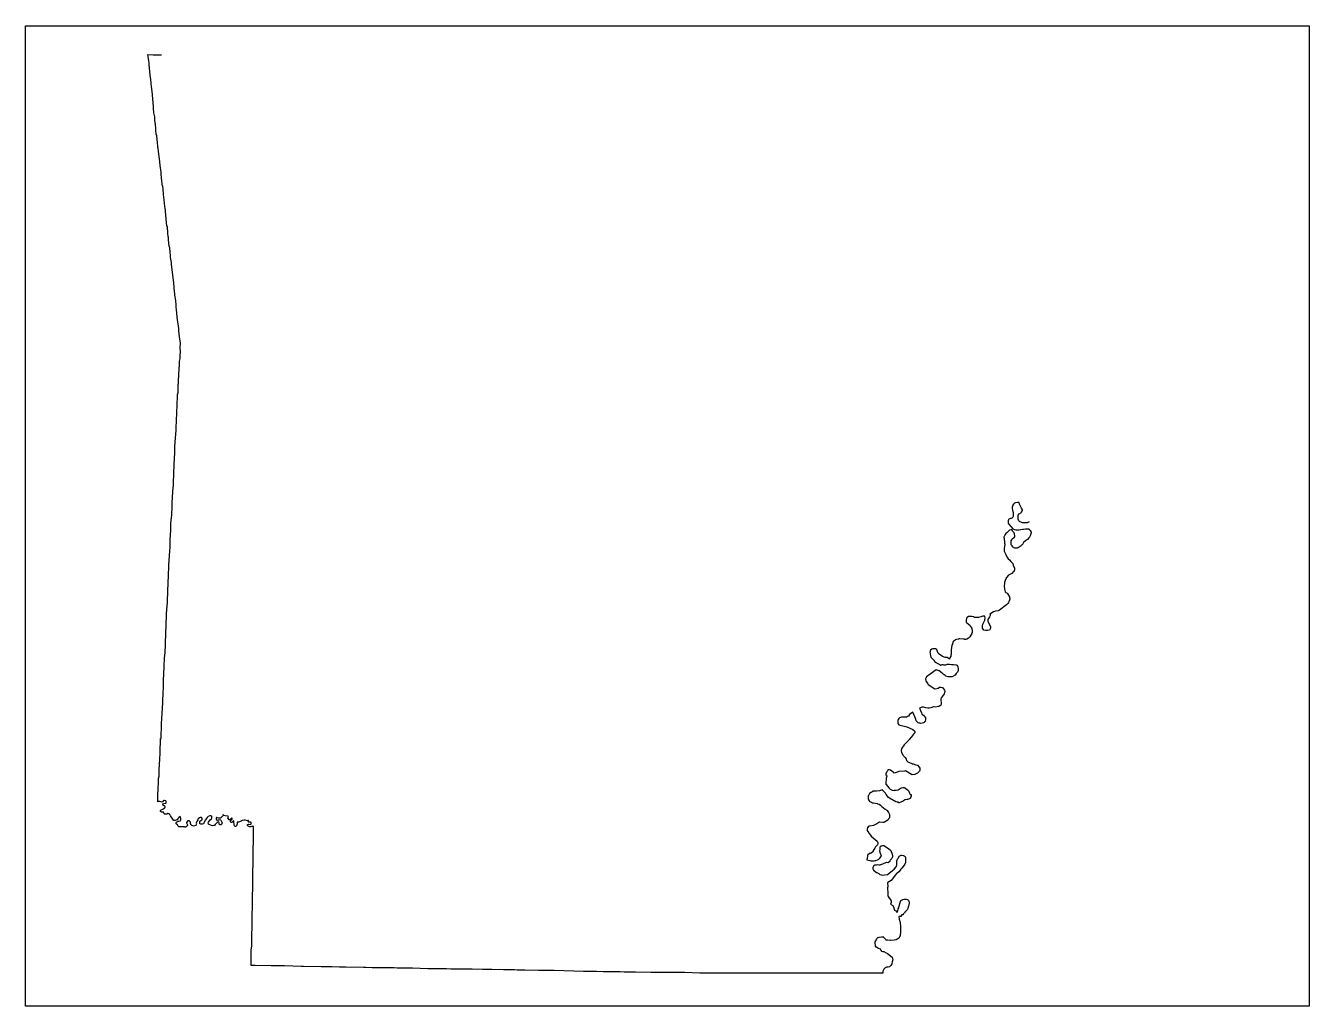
# Model space of a CAD drawing. Extents: x 0.1 to 10.9, y 0.1 to 8.4.
import ezdxf

# ---------------------------------------------------------------- set-up
doc = ezdxf.new("R2010")
doc.units = 0
doc.header["$MEASUREMENT"] = 0
doc.layers.add('STATE', color=7, linetype='CONTINUOUS')

# ---------------------------------------------------------------- blocks, each defined once
blk = doc.blocks.new('BLOCK_2')
at = {"layer": 'STATE'}
blk.add_lwpolyline([(0.093, 0.099), (0.093, 8.353), (10.903, 8.353), (10.903, 0.099), (0.093, 0.099)], dxfattribs=at)
at = {"layer": 'STATE', "color": 2}
for points in [[(1.963, 1.629), (1.97, 1.632), (1.973, 1.632), (1.983, 1.629), (1.99, 1.632), (1.993, 1.636), (1.993, 1.646), (1.99, 1.649), (1.983, 1.649), (1.973, 1.649), (1.97, 1.652), (1.97, 1.656), (1.97, 1.662), (1.967, 1.662), (1.963, 1.662), (1.963, 1.659), (1.96, 1.659), (1.943, 1.666), (1.933, 1.666), (1.917, 1.662), (1.91, 1.659), (1.907, 1.656), (1.887, 1.649), (1.873, 1.649), (1.873, 1.646), (1.873, 1.636), (1.87, 1.619), (1.867, 1.616), (1.86, 1.612), (1.857, 1.612), (1.853, 1.619), (1.85, 1.629), (1.847, 1.652), (1.847, 1.659), (1.843, 1.659), (1.83, 1.646), (1.827, 1.646), (1.823, 1.646), (1.817, 1.652), (1.817, 1.656), (1.817, 1.659), (1.82, 1.662), (1.827, 1.669), (1.833, 1.672), (1.833, 1.676), (1.833, 1.682), (1.83, 1.682), (1.827, 1.682), (1.823, 1.679), (1.813, 1.669), (1.807, 1.669), (1.8, 1.676), (1.797, 1.679), (1.8, 1.696), (1.797, 1.699), (1.773, 1.702), (1.763, 1.706), (1.757, 1.712), (1.753, 1.702), (1.747, 1.696), (1.737, 1.686), (1.733, 1.682), (1.73, 1.682), (1.72, 1.682), (1.717, 1.682), (1.707, 1.686), (1.703, 1.689), (1.7, 1.689), (1.697, 1.682), (1.697, 1.679), (1.697, 1.672), (1.707, 1.666), (1.71, 1.666), (1.713, 1.669), (1.72, 1.669), (1.727, 1.672), (1.733, 1.669), (1.737, 1.666), (1.74, 1.659), (1.747, 1.642), (1.743, 1.629), (1.74, 1.626), (1.733, 1.626), (1.73, 1.626), (1.727, 1.629), (1.723, 1.632), (1.723, 1.642), (1.72, 1.649), (1.717, 1.652), (1.713, 1.652), (1.703, 1.646), (1.703, 1.642), (1.69, 1.629), (1.683, 1.622), (1.677, 1.622), (1.667, 1.619), (1.657, 1.622), (1.633, 1.632), (1.633, 1.636), (1.63, 1.639), (1.63, 1.642), (1.633, 1.649), (1.647, 1.669), (1.657, 1.676), (1.66, 1.682), (1.66, 1.696), (1.66, 1.699), (1.653, 1.702), (1.65, 1.702), (1.643, 1.702), (1.63, 1.696), (1.623, 1.689), (1.613, 1.676), (1.607, 1.669), (1.597, 1.649), (1.597, 1.646), (1.593, 1.642), (1.59, 1.636), (1.587, 1.636), (1.58, 1.632), (1.567, 1.632), (1.563, 1.636), (1.56, 1.636), (1.56, 1.649), (1.56, 1.656), (1.577, 1.669), (1.58, 1.672), (1.58, 1.676), (1.577, 1.686), (1.573, 1.689), (1.567, 1.689), (1.563, 1.689), (1.557, 1.686), (1.547, 1.676), (1.543, 1.669), (1.537, 1.659), (1.53, 1.639), (1.533, 1.636), (1.53, 1.632), (1.527, 1.622), (1.507, 1.616), (1.5, 1.619), (1.493, 1.622), (1.487, 1.626), (1.483, 1.626), (1.483, 1.632), (1.48, 1.636), (1.48, 1.646), (1.48, 1.649), (1.473, 1.656), (1.473, 1.659), (1.47, 1.659), (1.463, 1.659), (1.46, 1.659), (1.447, 1.646), (1.447, 1.642), (1.457, 1.626), (1.457, 1.622), (1.453, 1.616), (1.44, 1.606), (1.433, 1.606), (1.43, 1.609), (1.427, 1.609), (1.41, 1.609), (1.407, 1.609), (1.393, 1.609), (1.383, 1.609), (1.377, 1.616), (1.373, 1.626), (1.363, 1.632), (1.36, 1.636), (1.36, 1.639), (1.36, 1.646), (1.363, 1.649), (1.37, 1.652), (1.373, 1.656), (1.383, 1.656), (1.393, 1.659), (1.397, 1.662), (1.4, 1.669), (1.4, 1.676), (1.4, 1.682), (1.397, 1.689), (1.393, 1.696), (1.387, 1.692), (1.367, 1.669), (1.353, 1.662), (1.343, 1.662), (1.337, 1.662), (1.337, 1.666), (1.313, 1.702), (1.31, 1.709), (1.307, 1.712), (1.307, 1.716), (1.29, 1.722), (1.283, 1.716), (1.27, 1.716), (1.267, 1.716), (1.263, 1.716), (1.26, 1.719), (1.253, 1.732), (1.247, 1.732), (1.237, 1.732), (1.23, 1.739), (1.23, 1.742), (1.23, 1.746), (1.233, 1.752), (1.247, 1.759), (1.263, 1.769), (1.267, 1.772), (1.267, 1.776), (1.267, 1.782), (1.26, 1.786), (1.253, 1.789), (1.25, 1.789), (1.247, 1.802), (1.257, 1.806), (1.273, 1.809), (1.277, 1.812), (1.277, 1.822), (1.273, 1.829), (1.263, 1.832), (1.257, 1.832), (1.25, 1.829), (1.247, 1.819), (1.243, 1.816), (1.223, 1.822), (1.213, 1.822), (1.207, 1.819), (1.207, 1.852), (1.207, 1.876), (1.21, 1.929), (1.21, 1.936), (1.213, 1.979), (1.213, 1.992), (1.213, 2.016), (1.217, 2.036), (1.217, 2.066), (1.217, 2.072), (1.217, 2.079), (1.22, 2.149), (1.223, 2.166), (1.223, 2.179), (1.223, 2.182), (1.227, 2.226), (1.227, 2.242), (1.227, 2.286), (1.23, 2.299), (1.23, 2.352), (1.233, 2.352), (1.237, 2.476), (1.237, 2.482), (1.237, 2.486), (1.24, 2.512), (1.24, 2.519), (1.247, 2.656), (1.247, 2.662), (1.25, 2.742), (1.253, 2.776), (1.253, 2.839), (1.257, 2.902), (1.26, 2.952), (1.26, 2.962), (1.263, 3.029), (1.267, 3.076), (1.267, 3.082), (1.27, 3.136), (1.27, 3.159), (1.28, 3.386), (1.28, 3.403), (1.283, 3.439), (1.283, 3.443), (1.287, 3.496), (1.287, 3.523), (1.287, 3.533), (1.287, 3.536), (1.29, 3.563), (1.29, 3.593), (1.29, 3.596), (1.297, 3.726), (1.297, 3.733), (1.297, 3.739), (1.3, 3.786), (1.3, 3.809), (1.3, 3.816), (1.307, 3.929), (1.31, 3.963), (1.31, 4.006), (1.31, 4.023), (1.31, 4.026), (1.317, 4.106), (1.317, 4.119), (1.317, 4.136), (1.317, 4.163), (1.32, 4.213), (1.323, 4.229), (1.323, 4.233), (1.323, 4.236), (1.323, 4.243), (1.327, 4.296), (1.327, 4.336), (1.333, 4.429), (1.333, 4.436), (1.337, 4.486), (1.337, 4.489), (1.337, 4.496), (1.337, 4.503), (1.337, 4.533), (1.34, 4.556), (1.34, 4.563), (1.34, 4.566), (1.34, 4.576), (1.34, 4.579), (1.343, 4.663), (1.35, 4.759), (1.35, 4.803), (1.35, 4.809), (1.353, 4.849), (1.36, 4.946), (1.363, 5.053), (1.367, 5.069), (1.367, 5.089), (1.37, 5.166), (1.37, 5.179), (1.37, 5.183), (1.373, 5.213), (1.373, 5.219), (1.373, 5.233), (1.373, 5.239), (1.373, 5.249), (1.377, 5.266), (1.377, 5.269), (1.377, 5.293), (1.377, 5.296), (1.377, 5.303), (1.377, 5.313), (1.377, 5.333), (1.38, 5.34), (1.38, 5.356), (1.38, 5.373), (1.383, 5.403), (1.383, 5.41), (1.383, 5.413), (1.383, 5.423), (1.383, 5.44), (1.387, 5.446), (1.387, 5.45), (1.387, 5.48), (1.39, 5.486), (1.39, 5.5), (1.39, 5.503), (1.39, 5.51), (1.39, 5.53), (1.393, 5.553), (1.393, 5.566), (1.393, 5.573), (1.393, 5.58), (1.393, 5.583), (1.397, 5.603), (1.397, 5.606), (1.397, 5.613), (1.397, 5.62), (1.393, 5.633), (1.393, 5.643), (1.393, 5.656), (1.397, 5.666), (1.397, 5.673), (1.397, 5.68), (1.39, 5.733), (1.383, 5.786), (1.383, 5.796), (1.383, 5.803), (1.37, 5.9), (1.37, 5.903), (1.363, 5.963), (1.36, 5.98), (1.36, 5.993), (1.36, 5.996), (1.36, 6), (1.357, 6.04), (1.35, 6.086), (1.35, 6.096), (1.35, 6.103), (1.347, 6.113), (1.34, 6.19), (1.337, 6.21), (1.32, 6.343), (1.32, 6.36), (1.313, 6.403), (1.313, 6.41), (1.31, 6.456), (1.307, 6.476), (1.307, 6.483), (1.303, 6.496), (1.297, 6.55), (1.297, 6.553), (1.297, 6.56), (1.297, 6.573), (1.293, 6.576), (1.293, 6.58), (1.29, 6.606), (1.29, 6.626), (1.287, 6.64), (1.287, 6.663), (1.283, 6.666), (1.27, 6.79), (1.27, 6.796), (1.27, 6.8), (1.27, 6.803), (1.267, 6.813), (1.263, 6.856), (1.263, 6.863), (1.263, 6.866), (1.26, 6.883), (1.26, 6.886), (1.253, 6.933), (1.25, 6.98), (1.247, 7), (1.243, 7.013), (1.243, 7.016), (1.243, 7.02), (1.243, 7.026), (1.24, 7.046), (1.233, 7.1), (1.233, 7.12), (1.227, 7.176), (1.227, 7.18), (1.22, 7.233), (1.213, 7.293), (1.21, 7.323), (1.207, 7.326), (1.207, 7.343), (1.203, 7.363), (1.203, 7.366), (1.203, 7.376), (1.2, 7.39), (1.2, 7.396), (1.2, 7.4), (1.2, 7.406), (1.197, 7.413), (1.197, 7.42), (1.197, 7.427), (1.193, 7.44), (1.19, 7.473), (1.19, 7.48), (1.19, 7.497), (1.187, 7.513), (1.187, 7.52), (1.187, 7.523), (1.183, 7.537), (1.18, 7.557), (1.18, 7.56), (1.18, 7.587), (1.173, 7.62), (1.173, 7.627), (1.17, 7.65), (1.17, 7.67), (1.163, 7.74), (1.16, 7.767), (1.16, 7.77), (1.16, 7.777), (1.153, 7.84), (1.15, 7.863), (1.15, 7.877), (1.147, 7.893), (1.147, 7.897), (1.147, 7.9), (1.143, 7.937), (1.133, 8.027), (1.133, 8.04), (1.13, 8.057), (1.127, 8.077), (1.123, 8.11), (1.167, 8.107), (1.227, 8.107), (1.237, 8.107)], [(8.543, 4.176), (8.527, 4.169), (8.51, 4.169), (8.487, 4.169), (8.463, 4.179), (8.457, 4.186), (8.45, 4.199), (8.45, 4.209), (8.45, 4.223), (8.45, 4.233), (8.46, 4.243), (8.48, 4.256), (8.483, 4.269), (8.487, 4.269), (8.487, 4.273), (8.487, 4.279), (8.48, 4.293), (8.463, 4.326), (8.46, 4.339), (8.457, 4.339), (8.447, 4.339), (8.433, 4.336), (8.43, 4.336), (8.42, 4.333), (8.413, 4.326), (8.407, 4.316), (8.4, 4.299), (8.4, 4.293), (8.4, 4.289), (8.403, 4.276), (8.41, 4.256), (8.41, 4.229), (8.41, 4.223), (8.407, 4.216), (8.403, 4.213), (8.397, 4.209), (8.393, 4.206), (8.387, 4.206), (8.38, 4.203), (8.373, 4.199), (8.37, 4.193), (8.367, 4.186), (8.367, 4.176), (8.367, 4.173), (8.367, 4.169), (8.367, 4.166), (8.37, 4.159), (8.39, 4.139), (8.407, 4.119), (8.42, 4.113), (8.433, 4.109), (8.437, 4.109), (8.44, 4.109), (8.443, 4.109), (8.45, 4.106), (8.453, 4.109), (8.473, 4.113), (8.49, 4.116), (8.493, 4.116), (8.497, 4.116), (8.513, 4.119), (8.527, 4.119), (8.537, 4.119), (8.543, 4.116), (8.543, 4.113), (8.547, 4.109), (8.55, 4.106), (8.553, 4.103), (8.557, 4.096), (8.557, 4.093), (8.56, 4.089), (8.56, 4.083), (8.557, 4.076), (8.553, 4.059), (8.547, 4.049), (8.543, 4.046), (8.53, 4.029), (8.513, 4.016), (8.497, 4.003), (8.487, 3.986), (8.483, 3.983), (8.48, 3.979), (8.477, 3.976), (8.46, 3.963), (8.45, 3.959), (8.447, 3.959), (8.443, 3.956), (8.437, 3.956), (8.433, 3.956), (8.43, 3.956), (8.427, 3.956), (8.423, 3.956), (8.417, 3.959), (8.413, 3.959), (8.41, 3.963), (8.407, 3.963), (8.407, 3.966), (8.4, 3.976), (8.393, 3.983), (8.393, 3.986), (8.393, 3.996), (8.393, 4.016), (8.397, 4.026), (8.4, 4.033), (8.42, 4.049), (8.423, 4.056), (8.42, 4.076), (8.417, 4.083), (8.413, 4.089), (8.403, 4.099), (8.4, 4.106), (8.397, 4.109), (8.39, 4.109), (8.377, 4.106), (8.37, 4.099), (8.357, 4.083), (8.347, 4.079), (8.343, 4.069), (8.33, 4.049), (8.33, 4.046), (8.333, 4.036), (8.337, 4.006), (8.337, 3.996), (8.34, 3.989), (8.34, 3.986), (8.337, 3.973), (8.333, 3.953), (8.333, 3.929), (8.347, 3.903), (8.357, 3.883), (8.367, 3.866), (8.377, 3.856), (8.39, 3.843), (8.407, 3.826), (8.41, 3.813), (8.42, 3.786), (8.42, 3.783), (8.42, 3.776), (8.417, 3.763), (8.413, 3.759), (8.397, 3.743), (8.37, 3.729), (8.353, 3.709), (8.35, 3.706), (8.35, 3.703), (8.343, 3.683), (8.34, 3.676), (8.337, 3.666), (8.337, 3.656), (8.333, 3.639), (8.337, 3.609), (8.343, 3.589), (8.347, 3.583), (8.36, 3.576), (8.363, 3.569), (8.377, 3.546), (8.377, 3.543), (8.377, 3.539), (8.377, 3.536), (8.38, 3.533), (8.38, 3.529), (8.38, 3.523), (8.377, 3.519), (8.377, 3.516), (8.373, 3.509), (8.373, 3.506), (8.373, 3.503), (8.37, 3.499), (8.363, 3.489), (8.353, 3.479), (8.293, 3.433), (8.283, 3.429), (8.26, 3.426), (8.253, 3.423), (8.243, 3.419), (8.213, 3.399), (8.217, 3.393), (8.21, 3.376), (8.197, 3.356), (8.197, 3.353), (8.197, 3.339), (8.21, 3.313), (8.217, 3.293), (8.217, 3.283), (8.21, 3.266), (8.193, 3.263), (8.18, 3.263), (8.163, 3.266), (8.157, 3.273), (8.15, 3.283), (8.15, 3.299), (8.153, 3.316), (8.17, 3.349), (8.173, 3.369), (8.17, 3.379), (8.167, 3.383), (8.153, 3.383), (8.137, 3.376), (8.117, 3.373), (8.093, 3.373), (8.083, 3.373), (8.077, 3.376), (8.06, 3.379), (8.047, 3.379), (8.033, 3.379), (8.023, 3.373), (8.017, 3.366), (8.017, 3.363), (8.013, 3.349), (8.013, 3.333), (8.017, 3.329), (8.02, 3.326), (8.043, 3.306), (8.047, 3.299), (8.05, 3.299), (8.053, 3.293), (8.057, 3.289), (8.057, 3.286), (8.06, 3.276), (8.063, 3.263), (8.063, 3.246), (8.06, 3.236), (8.043, 3.209), (8.04, 3.203), (8.033, 3.199), (8.02, 3.189), (8.01, 3.186), (8.007, 3.186), (8.003, 3.186), (8, 3.189), (7.993, 3.189), (7.99, 3.189), (7.96, 3.193), (7.957, 3.193), (7.953, 3.193), (7.95, 3.189), (7.933, 3.186), (7.92, 3.183), (7.917, 3.179), (7.913, 3.176), (7.91, 3.176), (7.907, 3.172), (7.903, 3.169), (7.903, 3.166), (7.9, 3.166), (7.9, 3.159), (7.897, 3.149), (7.897, 3.146), (7.893, 3.139), (7.89, 3.119), (7.89, 3.116), (7.887, 3.102), (7.887, 3.089), (7.887, 3.086), (7.887, 3.079), (7.887, 3.076), (7.887, 3.066), (7.887, 3.059), (7.883, 3.056), (7.883, 3.052), (7.883, 3.046), (7.877, 3.032), (7.873, 3.022), (7.863, 3.029), (7.857, 3.036), (7.837, 3.036), (7.813, 3.042), (7.787, 3.062), (7.78, 3.069), (7.777, 3.072), (7.767, 3.099), (7.767, 3.102), (7.763, 3.106), (7.76, 3.106), (7.757, 3.109), (7.753, 3.109), (7.75, 3.109), (7.733, 3.109), (7.723, 3.106), (7.713, 3.096), (7.71, 3.089), (7.71, 3.086), (7.71, 3.082), (7.707, 3.082), (7.71, 3.066), (7.713, 3.049), (7.717, 3.042), (7.717, 3.039), (7.747, 3.006), (7.747, 3.002), (7.75, 2.999), (7.753, 2.996), (7.757, 2.996), (7.757, 2.992), (7.793, 2.976), (7.8, 2.969), (7.81, 2.976), (7.817, 2.976), (7.823, 2.972), (7.83, 2.972), (7.833, 2.972), (7.84, 2.972), (7.843, 2.972), (7.853, 2.979), (7.857, 2.979), (7.873, 2.979), (7.89, 2.976), (7.907, 2.976), (7.927, 2.972), (7.93, 2.972), (7.937, 2.969), (7.94, 2.962), (7.943, 2.959), (7.943, 2.956), (7.947, 2.939), (7.947, 2.926), (7.94, 2.912), (7.93, 2.899), (7.92, 2.886), (7.913, 2.882), (7.907, 2.879), (7.893, 2.872), (7.873, 2.872), (7.863, 2.872), (7.843, 2.879), (7.837, 2.882), (7.82, 2.896), (7.81, 2.902), (7.787, 2.922), (7.77, 2.929), (7.76, 2.932), (7.71, 2.896), (7.68, 2.872), (7.67, 2.856), (7.673, 2.842), (7.677, 2.832), (7.68, 2.829), (7.69, 2.812), (7.693, 2.809), (7.74, 2.776), (7.747, 2.772), (7.753, 2.772), (7.777, 2.776), (7.79, 2.786), (7.8, 2.786), (7.81, 2.782), (7.817, 2.779), (7.823, 2.772), (7.83, 2.759), (7.833, 2.752), (7.833, 2.746), (7.83, 2.739), (7.827, 2.729), (7.813, 2.709), (7.807, 2.699), (7.803, 2.692), (7.8, 2.686), (7.8, 2.672), (7.803, 2.656), (7.803, 2.649), (7.803, 2.646), (7.803, 2.642), (7.8, 2.636), (7.797, 2.629), (7.793, 2.629), (7.783, 2.622), (7.753, 2.616), (7.74, 2.619), (7.737, 2.619), (7.717, 2.612), (7.703, 2.609), (7.69, 2.609), (7.673, 2.612), (7.653, 2.616), (7.64, 2.616), (7.63, 2.612), (7.62, 2.609), (7.637, 2.569), (7.64, 2.559), (7.653, 2.549), (7.67, 2.526), (7.67, 2.522), (7.67, 2.519), (7.67, 2.516), (7.67, 2.512), (7.667, 2.496), (7.663, 2.492), (7.66, 2.489), (7.653, 2.486), (7.643, 2.482), (7.63, 2.479), (7.623, 2.482), (7.617, 2.482), (7.61, 2.486), (7.607, 2.489), (7.6, 2.492), (7.593, 2.502), (7.59, 2.516), (7.573, 2.556), (7.563, 2.576), (7.537, 2.556), (7.527, 2.542), (7.52, 2.539), (7.51, 2.532), (7.487, 2.532), (7.47, 2.532), (7.46, 2.529), (7.453, 2.526), (7.447, 2.522), (7.44, 2.512), (7.437, 2.506), (7.437, 2.499), (7.437, 2.496), (7.437, 2.492), (7.437, 2.489), (7.437, 2.486), (7.437, 2.482), (7.437, 2.479), (7.44, 2.476), (7.447, 2.469), (7.457, 2.466), (7.513, 2.452), (7.533, 2.442), (7.563, 2.429), (7.577, 2.419), (7.58, 2.412), (7.58, 2.409), (7.583, 2.406), (7.58, 2.402), (7.57, 2.389), (7.553, 2.366), (7.533, 2.346), (7.53, 2.339), (7.503, 2.312), (7.5, 2.309), (7.49, 2.299), (7.473, 2.272), (7.47, 2.266), (7.467, 2.252), (7.47, 2.236), (7.48, 2.216), (7.483, 2.209), (7.5, 2.192), (7.507, 2.179), (7.51, 2.169), (7.517, 2.162), (7.523, 2.156), (7.557, 2.142), (7.56, 2.139), (7.567, 2.139), (7.59, 2.132), (7.6, 2.129), (7.603, 2.129), (7.617, 2.112), (7.623, 2.102), (7.623, 2.099), (7.623, 2.096), (7.623, 2.086), (7.62, 2.079), (7.613, 2.069), (7.603, 2.062), (7.58, 2.049), (7.56, 2.046), (7.553, 2.049), (7.503, 2.082), (7.493, 2.079), (7.447, 2.076), (7.44, 2.072), (7.407, 2.062), (7.4, 2.072), (7.397, 2.072), (7.393, 2.076), (7.387, 2.079), (7.377, 2.086), (7.367, 2.089), (7.36, 2.089), (7.357, 2.089), (7.353, 2.086), (7.35, 2.082), (7.347, 2.076), (7.343, 2.069), (7.337, 2.056), (7.337, 2.046), (7.34, 2.042), (7.343, 2.039), (7.347, 2.039), (7.343, 2.029), (7.34, 2.019), (7.34, 2.016), (7.34, 2.009), (7.337, 1.986), (7.337, 1.979), (7.337, 1.969), (7.34, 1.966), (7.363, 1.939), (7.373, 1.926), (7.39, 1.919), (7.407, 1.916), (7.41, 1.919), (7.413, 1.919), (7.42, 1.919), (7.423, 1.919), (7.44, 1.922), (7.467, 1.939), (7.48, 1.942), (7.487, 1.942), (7.49, 1.942), (7.493, 1.942), (7.493, 1.939), (7.497, 1.939), (7.5, 1.936), (7.503, 1.936), (7.52, 1.922), (7.53, 1.909), (7.533, 1.902), (7.537, 1.892), (7.54, 1.886), (7.543, 1.882), (7.55, 1.882), (7.55, 1.869), (7.547, 1.859), (7.543, 1.852), (7.543, 1.849), (7.537, 1.846), (7.52, 1.839), (7.513, 1.839), (7.497, 1.836), (7.483, 1.826), (7.463, 1.816), (7.45, 1.812), (7.447, 1.812), (7.443, 1.812), (7.443, 1.816), (7.437, 1.816), (7.433, 1.816), (7.42, 1.819), (7.367, 1.852), (7.36, 1.856), (7.34, 1.882), (7.333, 1.892), (7.31, 1.919), (7.31, 1.922), (7.307, 1.922), (7.3, 1.919), (7.283, 1.912), (7.257, 1.909), (7.237, 1.909), (7.227, 1.909), (7.227, 1.906), (7.22, 1.902), (7.217, 1.902), (7.213, 1.899), (7.2, 1.889), (7.193, 1.879), (7.187, 1.869), (7.187, 1.856), (7.187, 1.842), (7.19, 1.836), (7.197, 1.829), (7.197, 1.826), (7.203, 1.822), (7.207, 1.819), (7.213, 1.816), (7.217, 1.816), (7.223, 1.812), (7.233, 1.812), (7.263, 1.806), (7.267, 1.802), (7.277, 1.799), (7.28, 1.799), (7.293, 1.792), (7.303, 1.782), (7.33, 1.759), (7.35, 1.746), (7.35, 1.742), (7.353, 1.739), (7.36, 1.729), (7.367, 1.712), (7.367, 1.699), (7.367, 1.689), (7.367, 1.686), (7.363, 1.679), (7.36, 1.676), (7.353, 1.666), (7.327, 1.649), (7.32, 1.646), (7.313, 1.646), (7.283, 1.649), (7.28, 1.649), (7.277, 1.646), (7.26, 1.636), (7.243, 1.626), (7.233, 1.622), (7.203, 1.616), (7.2, 1.616), (7.197, 1.616), (7.187, 1.609), (7.183, 1.602), (7.183, 1.599), (7.18, 1.592), (7.18, 1.582), (7.183, 1.572), (7.187, 1.569), (7.193, 1.556), (7.207, 1.539), (7.213, 1.532), (7.263, 1.489), (7.267, 1.482), (7.27, 1.476), (7.27, 1.469), (7.267, 1.459), (7.26, 1.452), (7.25, 1.442), (7.243, 1.429), (7.23, 1.409), (7.23, 1.402), (7.227, 1.399), (7.213, 1.389), (7.207, 1.386), (7.2, 1.386), (7.183, 1.372), (7.183, 1.366), (7.18, 1.342), (7.18, 1.339), (7.177, 1.336), (7.177, 1.332), (7.203, 1.326), (7.21, 1.322), (7.223, 1.322), (7.23, 1.322), (7.233, 1.322), (7.243, 1.326), (7.253, 1.326), (7.267, 1.332), (7.277, 1.336), (7.283, 1.342), (7.3, 1.362), (7.293, 1.386), (7.287, 1.406), (7.29, 1.422), (7.29, 1.432), (7.29, 1.442), (7.297, 1.449), (7.3, 1.449), (7.303, 1.449), (7.313, 1.452), (7.32, 1.452), (7.36, 1.426), (7.38, 1.409), (7.39, 1.379), (7.393, 1.366), (7.393, 1.356), (7.387, 1.342), (7.373, 1.329), (7.37, 1.322), (7.37, 1.319), (7.367, 1.316), (7.353, 1.306), (7.343, 1.309), (7.34, 1.309), (7.31, 1.296), (7.293, 1.289), (7.287, 1.286), (7.28, 1.286), (7.27, 1.289), (7.257, 1.286), (7.243, 1.286), (7.237, 1.282), (7.233, 1.279), (7.227, 1.266), (7.227, 1.262), (7.227, 1.256), (7.23, 1.252), (7.233, 1.246), (7.257, 1.226), (7.26, 1.226), (7.277, 1.216), (7.287, 1.209), (7.297, 1.206), (7.307, 1.202), (7.327, 1.206), (7.35, 1.209), (7.377, 1.229), (7.393, 1.242), (7.407, 1.252), (7.423, 1.272), (7.43, 1.289), (7.43, 1.306), (7.43, 1.319), (7.43, 1.322), (7.433, 1.332), (7.437, 1.342), (7.443, 1.349), (7.45, 1.362), (7.46, 1.369), (7.467, 1.372), (7.473, 1.372), (7.487, 1.369), (7.49, 1.366), (7.5, 1.359), (7.503, 1.352), (7.503, 1.349), (7.503, 1.312), (7.503, 1.309), (7.497, 1.296), (7.483, 1.276), (7.473, 1.262), (7.463, 1.252), (7.457, 1.246), (7.447, 1.232), (7.43, 1.216), (7.427, 1.216), (7.417, 1.206), (7.39, 1.169), (7.383, 1.159), (7.353, 1.142), (7.35, 1.139), (7.35, 1.136), (7.353, 1.109), (7.353, 1.102), (7.35, 1.102), (7.35, 1.099), (7.35, 1.096), (7.35, 1.092), (7.35, 1.089), (7.353, 1.059), (7.353, 1.032), (7.353, 1.029), (7.357, 1.022), (7.383, 0.986), (7.383, 0.972), (7.377, 0.959), (7.397, 0.946), (7.4, 0.942), (7.403, 0.929), (7.403, 0.925), (7.41, 0.909), (7.42, 0.902), (7.43, 0.892), (7.433, 0.892), (7.437, 0.902), (7.44, 0.919), (7.447, 0.929), (7.447, 0.935), (7.45, 0.942), (7.457, 0.972), (7.46, 0.982), (7.463, 0.989), (7.47, 0.992), (7.48, 0.999), (7.49, 1.002), (7.507, 1.002), (7.517, 0.999), (7.527, 0.992), (7.53, 0.982), (7.533, 0.975), (7.533, 0.962), (7.53, 0.955), (7.527, 0.942), (7.523, 0.922), (7.517, 0.912), (7.497, 0.892), (7.493, 0.882), (7.49, 0.882), (7.483, 0.875), (7.483, 0.869), (7.48, 0.869), (7.473, 0.869), (7.47, 0.869), (7.47, 0.862), (7.463, 0.855), (7.457, 0.855), (7.447, 0.855), (7.45, 0.832), (7.457, 0.805), (7.46, 0.769), (7.46, 0.725), (7.46, 0.722), (7.46, 0.715), (7.46, 0.712), (7.457, 0.705), (7.457, 0.695), (7.457, 0.689), (7.453, 0.685), (7.45, 0.675), (7.447, 0.672), (7.423, 0.659), (7.407, 0.655), (7.377, 0.652), (7.373, 0.652), (7.353, 0.655), (7.34, 0.655), (7.337, 0.659), (7.333, 0.665), (7.32, 0.679), (7.32, 0.682), (7.317, 0.682), (7.313, 0.682), (7.307, 0.682), (7.303, 0.682), (7.3, 0.682), (7.277, 0.679), (7.27, 0.675), (7.267, 0.675), (7.26, 0.669), (7.257, 0.665), (7.243, 0.642), (7.243, 0.635), (7.247, 0.609), (7.247, 0.605), (7.247, 0.602), (7.25, 0.602), (7.253, 0.599), (7.257, 0.599), (7.27, 0.592), (7.273, 0.589), (7.283, 0.585), (7.297, 0.569), (7.297, 0.565), (7.3, 0.562), (7.313, 0.559), (7.32, 0.559), (7.34, 0.549), (7.35, 0.542), (7.39, 0.512), (7.393, 0.499), (7.397, 0.492), (7.397, 0.489), (7.39, 0.472), (7.387, 0.455), (7.38, 0.442), (7.367, 0.432), (7.357, 0.429), (7.343, 0.429), (7.33, 0.422), (7.32, 0.412), (7.313, 0.395), (7.313, 0.379), (7.13, 0.379), (7.093, 0.379), (7.053, 0.379), (7.043, 0.379), (7.023, 0.379), (7.02, 0.379), (7.017, 0.379), (7.01, 0.379), (7.003, 0.379), (6.957, 0.379), (6.923, 0.379), (6.833, 0.379), (6.813, 0.379), (6.78, 0.379), (6.77, 0.379), (6.717, 0.379), (6.693, 0.379), (6.587, 0.379), (6.56, 0.379), (6.547, 0.379), (6.493, 0.379), (6.477, 0.379), (6.467, 0.379), (6.46, 0.379), (6.4, 0.379), (6.367, 0.379), (6.353, 0.379), (6.327, 0.379), (6.26, 0.379), (6.223, 0.379), (6.14, 0.379), (6.11, 0.379), (6.067, 0.379), (6.01, 0.379), (6, 0.379), (5.863, 0.379), (5.86, 0.379), (5.81, 0.379), (5.77, 0.379), (5.643, 0.382), (5.42, 0.382), (5.36, 0.382), (5.357, 0.382), (5.23, 0.385), (5.173, 0.385), (5.15, 0.385), (5.133, 0.385), (5.1, 0.389), (5.09, 0.389), (5.087, 0.389), (5.047, 0.389), (4.957, 0.389), (4.9, 0.392), (4.843, 0.392), (4.84, 0.392), (4.803, 0.392), (4.8, 0.392), (4.79, 0.392), (4.543, 0.399), (4.49, 0.399), (4.47, 0.399), (4.46, 0.399), (4.453, 0.399), (4.447, 0.399), (4.433, 0.399), (4.43, 0.399), (4.413, 0.399), (4.297, 0.402), (4.277, 0.402), (4.233, 0.402), (4.21, 0.405), (4.19, 0.405), (4.167, 0.405), (4.117, 0.405), (4.02, 0.409), (3.997, 0.409), (3.973, 0.409), (3.953, 0.409), (3.94, 0.409), (3.853, 0.412), (3.79, 0.412), (3.787, 0.412), (3.77, 0.412), (3.733, 0.412), (3.7, 0.412), (3.683, 0.412), (3.673, 0.412), (3.637, 0.415), (3.63, 0.415), (3.557, 0.415), (3.523, 0.415), (3.51, 0.415), (3.507, 0.415), (3.48, 0.415), (3.35, 0.419), (3.29, 0.419), (3.223, 0.419), (3.197, 0.422), (3.19, 0.422), (3.133, 0.422), (3.11, 0.422), (3.067, 0.422), (3.057, 0.422), (3.017, 0.422), (3.013, 0.422), (3.01, 0.422), (2.957, 0.425), (2.95, 0.425), (2.937, 0.425), (2.79, 0.429), (2.737, 0.429), (2.673, 0.432), (2.67, 0.432), (2.643, 0.432), (2.617, 0.432), (2.613, 0.432), (2.583, 0.432), (2.433, 0.435), (2.413, 0.435), (2.273, 0.439), (2.263, 0.439), (2.22, 0.439), (2.16, 0.439), (2.027, 0.442), (2.02, 0.442), (2.007, 0.442), (1.993, 0.442), (1.993, 0.575), (1.997, 0.605), (1.997, 0.659), (1.997, 0.695), (1.997, 0.705), (1.997, 0.715), (2, 0.752), (2, 0.839), (2, 0.845), (2, 0.872), (2.003, 0.932), (2.003, 0.949), (2.003, 0.972), (2.003, 0.996), (2.007, 1.126), (2.007, 1.146), (2.007, 1.156), (2.007, 1.162), (2.007, 1.172), (2.007, 1.176), (2.007, 1.189), (2.007, 1.216), (2.007, 1.229), (2.007, 1.232), (2.007, 1.246), (2.007, 1.252), (2.01, 1.279), (2.01, 1.292), (2.01, 1.309), (2.01, 1.322), (2.01, 1.342), (2.01, 1.346), (2.01, 1.356), (2.01, 1.359), (2.01, 1.362), (2.01, 1.366), (2.01, 1.379), (2.01, 1.386), (2.01, 1.396), (2.01, 1.406), (2.01, 1.412), (2.01, 1.432), (2.013, 1.476), (2.013, 1.479), (2.013, 1.482), (2.013, 1.486), (2.013, 1.592), (2.013, 1.612), (2.01, 1.612), (2.003, 1.612), (2, 1.616), (1.99, 1.609), (1.98, 1.609), (1.973, 1.612), (1.967, 1.616), (1.963, 1.619), (1.96, 1.622), (1.96, 1.629), (1.963, 1.629)]]:
    blk.add_lwpolyline(points, dxfattribs=at)

msp = doc.modelspace()

# ---------------------------------------------------------------- block references
at = {"layer": 'STATE'}
msp.add_blockref('BLOCK_2', (0, 0), dxfattribs=at)

doc.saveas('drawing.dxf')
